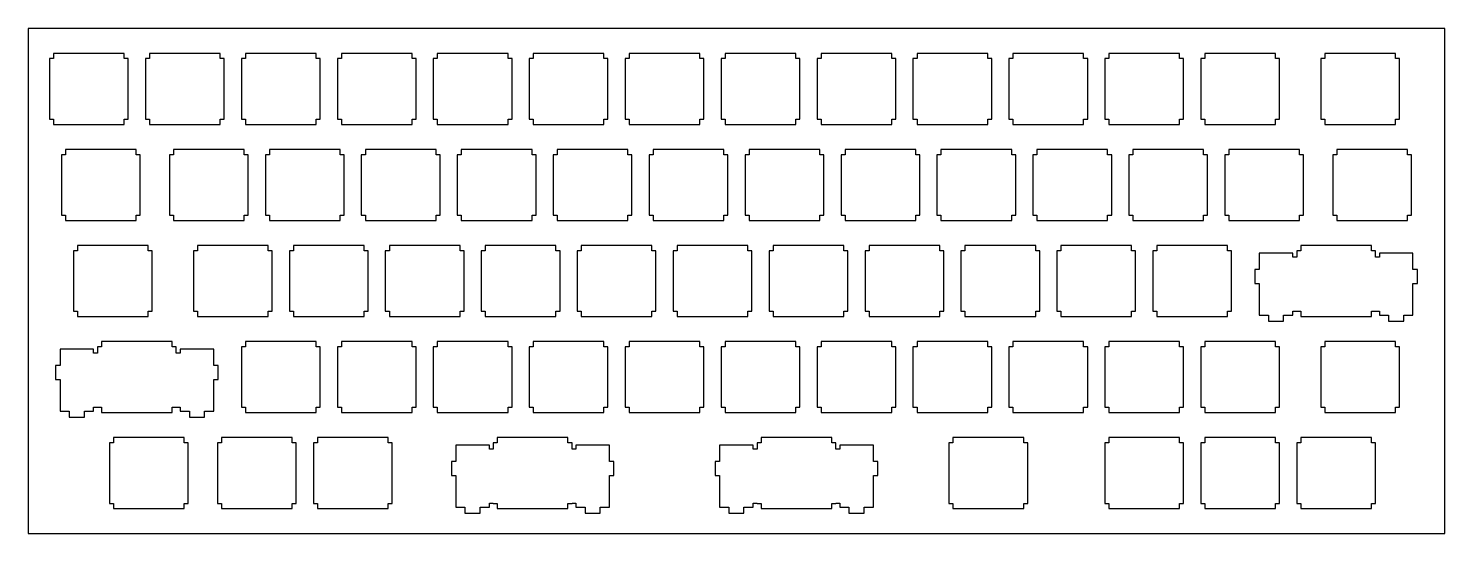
# Model space of a CAD drawing. Header units: millimetres. Extents: x 0 to 280, y 0 to 100.
import ezdxf

# ---------------------------------------------------------------- set-up
doc = ezdxf.new("R2010")
doc.units = ezdxf.units.MM
doc.layers.add('Layer1', color=7, linetype='CONTINUOUS')

msp = doc.modelspace()

# ---------------------------------------------------------------- linework, layer by layer
at = {"layer": 'Layer1'}
for points in [[(0, 0), (280.5, 0), (280.5, 100), (0, 100), (0, 0)], [(19, 82), (19.8, 82), (19.8, 94), (19, 94), (19, 95), (5, 95), (5, 94), (4.2, 94), (4.2, 82), (5, 82), (5, 81), (19, 81), (19, 82)], [(38, 82), (38.8, 82), (38.8, 94), (38, 94), (38, 95), (24, 95), (24, 94), (23.2, 94), (23.2, 82), (24, 82), (24, 81), (38, 81), (38, 82)], [(57, 82), (57.8, 82), (57.8, 94), (57, 94), (57, 95), (43, 95), (43, 94), (42.2, 94), (42.2, 82), (43, 82), (43, 81), (57, 81), (57, 82)], [(76, 82), (76.8, 82), (76.8, 94), (76, 94), (76, 95), (62, 95), (62, 94), (61.2, 94), (61.2, 82), (62, 82), (62, 81), (76, 81), (76, 82)], [(95, 82), (95.8, 82), (95.8, 94), (95, 94), (95, 95), (81, 95), (81, 94), (80.2, 94), (80.2, 82), (81, 82), (81, 81), (95, 81), (95, 82)], [(114, 82), (114.8, 82), (114.8, 94), (114, 94), (114, 95), (100, 95), (100, 94), (99.2, 94), (99.2, 82), (100, 82), (100, 81), (114, 81), (114, 82)], [(133, 82), (133.8, 82), (133.8, 94), (133, 94), (133, 95), (119, 95), (119, 94), (118.2, 94), (118.2, 82), (119, 82), (119, 81), (133, 81), (133, 82)], [(152, 82), (152.8, 82), (152.8, 94), (152, 94), (152, 95), (138, 95), (138, 94), (137.2, 94), (137.2, 82), (138, 82), (138, 81), (152, 81), (152, 82)], [(171, 82), (171.8, 82), (171.8, 94), (171, 94), (171, 95), (157, 95), (157, 94), (156.2, 94), (156.2, 82), (157, 82), (157, 81), (171, 81), (171, 82)], [(190, 82), (190.8, 82), (190.8, 94), (190, 94), (190, 95), (176, 95), (176, 94), (175.2, 94), (175.2, 82), (176, 82), (176, 81), (190, 81), (190, 82)], [(209, 82), (209.8, 82), (209.8, 94), (209, 94), (209, 95), (195, 95), (195, 94), (194.2, 94), (194.2, 82), (195, 82), (195, 81), (209, 81), (209, 82)], [(228, 82), (228.8, 82), (228.8, 94), (228, 94), (228, 95), (214, 95), (214, 94), (213.2, 94), (213.2, 82), (214, 82), (214, 81), (228, 81), (228, 82)], [(247, 82), (247.8, 82), (247.8, 94), (247, 94), (247, 95), (233, 95), (233, 94), (232.2, 94), (232.2, 82), (233, 82), (233, 81), (247, 81), (247, 82)], [(270.75, 82), (271.55, 82), (271.55, 94), (270.75, 94), (270.75, 95), (256.75, 95), (256.75, 94), (255.95, 94), (255.95, 82), (256.75, 82), (256.75, 81), (270.75, 81), (270.75, 82)], [(21.375, 63), (22.175, 63), (22.175, 75), (21.375, 75), (21.375, 76), (7.375, 76), (7.375, 75), (6.575, 75), (6.575, 63), (7.375, 63), (7.375, 62), (21.375, 62), (21.375, 63)], [(42.75, 63), (43.55, 63), (43.55, 75), (42.75, 75), (42.75, 76), (28.75, 76), (28.75, 75), (27.95, 75), (27.95, 63), (28.75, 63), (28.75, 62), (42.75, 62), (42.75, 63)], [(61.75, 63), (62.55, 63), (62.55, 75), (61.75, 75), (61.75, 76), (47.75, 76), (47.75, 75), (46.95, 75), (46.95, 63), (47.75, 63), (47.75, 62), (61.75, 62), (61.75, 63)], [(80.75, 63), (81.55, 63), (81.55, 75), (80.75, 75), (80.75, 76), (66.75, 76), (66.75, 75), (65.95, 75), (65.95, 63), (66.75, 63), (66.75, 62), (80.75, 62), (80.75, 63)], [(99.75, 63), (100.55, 63), (100.55, 75), (99.75, 75), (99.75, 76), (85.75, 76), (85.75, 75), (84.95, 75), (84.95, 63), (85.75, 63), (85.75, 62), (99.75, 62), (99.75, 63)], [(118.75, 63), (119.55, 63), (119.55, 75), (118.75, 75), (118.75, 76), (104.75, 76), (104.75, 75), (103.95, 75), (103.95, 63), (104.75, 63), (104.75, 62), (118.75, 62), (118.75, 63)], [(137.75, 63), (138.55, 63), (138.55, 75), (137.75, 75), (137.75, 76), (123.75, 76), (123.75, 75), (122.95, 75), (122.95, 63), (123.75, 63), (123.75, 62), (137.75, 62), (137.75, 63)], [(156.75, 63), (157.55, 63), (157.55, 75), (156.75, 75), (156.75, 76), (142.75, 76), (142.75, 75), (141.95, 75), (141.95, 63), (142.75, 63), (142.75, 62), (156.75, 62), (156.75, 63)], [(175.75, 63), (176.55, 63), (176.55, 75), (175.75, 75), (175.75, 76), (161.75, 76), (161.75, 75), (160.95, 75), (160.95, 63), (161.75, 63), (161.75, 62), (175.75, 62), (175.75, 63)], [(194.75, 63), (195.55, 63), (195.55, 75), (194.75, 75), (194.75, 76), (180.75, 76), (180.75, 75), (179.95, 75), (179.95, 63), (180.75, 63), (180.75, 62), (194.75, 62), (194.75, 63)], [(213.75, 63), (214.55, 63), (214.55, 75), (213.75, 75), (213.75, 76), (199.75, 76), (199.75, 75), (198.95, 75), (198.95, 63), (199.75, 63), (199.75, 62), (213.75, 62), (213.75, 63)], [(232.75, 63), (233.55, 63), (233.55, 75), (232.75, 75), (232.75, 76), (218.75, 76), (218.75, 75), (217.95, 75), (217.95, 63), (218.75, 63), (218.75, 62), (232.75, 62), (232.75, 63)], [(251.75, 63), (252.55, 63), (252.55, 75), (251.75, 75), (251.75, 76), (237.75, 76), (237.75, 75), (236.95, 75), (236.95, 63), (237.75, 63), (237.75, 62), (251.75, 62), (251.75, 63)], [(273.125, 63), (273.925, 63), (273.925, 75), (273.125, 75), (273.125, 76), (259.125, 76), (259.125, 75), (258.325, 75), (258.325, 63), (259.125, 63), (259.125, 62), (273.125, 62), (273.125, 63)], [(23.75, 44), (24.55, 44), (24.55, 56), (23.75, 56), (23.75, 57), (9.75, 57), (9.75, 56), (8.95, 56), (8.95, 44), (9.75, 44), (9.75, 43), (23.75, 43), (23.75, 44)], [(47.5, 44), (48.3, 44), (48.3, 56), (47.5, 56), (47.5, 57), (33.5, 57), (33.5, 56), (32.7, 56), (32.7, 44), (33.5, 44), (33.5, 43), (47.5, 43), (47.5, 44)], [(66.5, 44), (67.3, 44), (67.3, 56), (66.5, 56), (66.5, 57), (52.5, 57), (52.5, 56), (51.7, 56), (51.7, 44), (52.5, 44), (52.5, 43), (66.5, 43), (66.5, 44)], [(85.5, 44), (86.3, 44), (86.3, 56), (85.5, 56), (85.5, 57), (71.5, 57), (71.5, 56), (70.7, 56), (70.7, 44), (71.5, 44), (71.5, 43), (85.5, 43), (85.5, 44)], [(104.5, 44), (105.3, 44), (105.3, 56), (104.5, 56), (104.5, 57), (90.5, 57), (90.5, 56), (89.7, 56), (89.7, 44), (90.5, 44), (90.5, 43), (104.5, 43), (104.5, 44)], [(123.5, 44), (124.3, 44), (124.3, 56), (123.5, 56), (123.5, 57), (109.5, 57), (109.5, 56), (108.7, 56), (108.7, 44), (109.5, 44), (109.5, 43), (123.5, 43), (123.5, 44)], [(142.5, 44), (143.3, 44), (143.3, 56), (142.5, 56), (142.5, 57), (128.5, 57), (128.5, 56), (127.7, 56), (127.7, 44), (128.5, 44), (128.5, 43), (142.5, 43), (142.5, 44)], [(161.5, 44), (162.3, 44), (162.3, 56), (161.5, 56), (161.5, 57), (147.5, 57), (147.5, 56), (146.7, 56), (146.7, 44), (147.5, 44), (147.5, 43), (161.5, 43), (161.5, 44)], [(180.5, 44), (181.3, 44), (181.3, 56), (180.5, 56), (180.5, 57), (166.5, 57), (166.5, 56), (165.7, 56), (165.7, 44), (166.5, 44), (166.5, 43), (180.5, 43), (180.5, 44)], [(199.5, 44), (200.3, 44), (200.3, 56), (199.5, 56), (199.5, 57), (185.5, 57), (185.5, 56), (184.7, 56), (184.7, 44), (185.5, 44), (185.5, 43), (199.5, 43), (199.5, 44)], [(218.5, 44), (219.3, 44), (219.3, 56), (218.5, 56), (218.5, 57), (204.5, 57), (204.5, 56), (203.7, 56), (203.7, 44), (204.5, 44), (204.5, 43), (218.5, 43), (218.5, 44)], [(237.5, 44), (238.3, 44), (238.3, 56), (237.5, 56), (237.5, 57), (223.5, 57), (223.5, 56), (222.7, 56), (222.7, 44), (223.5, 44), (223.5, 43), (237.5, 43), (237.5, 44)], [(248.6, 43.23), (250.425, 43.23), (250.425, 44.03), (251.2, 44.03), (251.2, 44), (252, 44), (252, 43), (266, 43), (266, 44), (266.8, 44), (266.8, 44.03), (267.575, 44.03), (267.575, 43.23), (269.4, 43.23), (269.4, 42.03), (272.4, 42.03), (272.4, 43.23), (274.225, 43.23), (274.225, 49.5), (275.1, 49.5), (275.1, 52.3), (274.225, 52.3), (274.225, 55.53), (267.575, 55.53), (267.575, 54.73), (266.8, 54.73), (266.8, 56), (266, 56), (266, 57), (252, 57), (252, 56), (251.2, 56), (251.2, 54.73), (250.425, 54.73), (250.425, 55.53), (243.775, 55.53), (243.775, 52.3), (242.9, 52.3), (242.9, 49.5), (243.775, 49.5), (243.775, 43.23), (245.6, 43.23), (245.6, 42.03), (248.6, 42.03), (248.6, 43.23)], [(11.1, 24.23), (12.925, 24.23), (12.925, 25.03), (13.7, 25.03), (13.7, 25), (14.5, 25), (14.5, 24), (28.5, 24), (28.5, 25), (29.3, 25), (29.3, 25.03), (30.075, 25.03), (30.075, 24.23), (31.9, 24.23), (31.9, 23.03), (34.9, 23.03), (34.9, 24.23), (36.725, 24.23), (36.725, 30.5), (37.6, 30.5), (37.6, 33.3), (36.725, 33.3), (36.725, 36.53), (30.075, 36.53), (30.075, 35.73), (29.3, 35.73), (29.3, 37), (28.5, 37), (28.5, 38), (14.5, 38), (14.5, 37), (13.7, 37), (13.7, 35.73), (12.925, 35.73), (12.925, 36.53), (6.275, 36.53), (6.275, 33.3), (5.4, 33.3), (5.4, 30.5), (6.275, 30.5), (6.275, 24.23), (8.1, 24.23), (8.1, 23.03), (11.1, 23.03), (11.1, 24.23)], [(57, 25), (57.8, 25), (57.8, 37), (57, 37), (57, 38), (43, 38), (43, 37), (42.2, 37), (42.2, 25), (43, 25), (43, 24), (57, 24), (57, 25)], [(76, 25), (76.8, 25), (76.8, 37), (76, 37), (76, 38), (62, 38), (62, 37), (61.2, 37), (61.2, 25), (62, 25), (62, 24), (76, 24), (76, 25)], [(95, 25), (95.8, 25), (95.8, 37), (95, 37), (95, 38), (81, 38), (81, 37), (80.2, 37), (80.2, 25), (81, 25), (81, 24), (95, 24), (95, 25)], [(114, 25), (114.8, 25), (114.8, 37), (114, 37), (114, 38), (100, 38), (100, 37), (99.2, 37), (99.2, 25), (100, 25), (100, 24), (114, 24), (114, 25)], [(133, 25), (133.8, 25), (133.8, 37), (133, 37), (133, 38), (119, 38), (119, 37), (118.2, 37), (118.2, 25), (119, 25), (119, 24), (133, 24), (133, 25)], [(152, 25), (152.8, 25), (152.8, 37), (152, 37), (152, 38), (138, 38), (138, 37), (137.2, 37), (137.2, 25), (138, 25), (138, 24), (152, 24), (152, 25)], [(171, 25), (171.8, 25), (171.8, 37), (171, 37), (171, 38), (157, 38), (157, 37), (156.2, 37), (156.2, 25), (157, 25), (157, 24), (171, 24), (171, 25)], [(190, 25), (190.8, 25), (190.8, 37), (190, 37), (190, 38), (176, 38), (176, 37), (175.2, 37), (175.2, 25), (176, 25), (176, 24), (190, 24), (190, 25)], [(209, 25), (209.8, 25), (209.8, 37), (209, 37), (209, 38), (195, 38), (195, 37), (194.2, 37), (194.2, 25), (195, 25), (195, 24), (209, 24), (209, 25)], [(228, 25), (228.8, 25), (228.8, 37), (228, 37), (228, 38), (214, 38), (214, 37), (213.2, 37), (213.2, 25), (214, 25), (214, 24), (228, 24), (228, 25)], [(247, 25), (247.8, 25), (247.8, 37), (247, 37), (247, 38), (233, 38), (233, 37), (232.2, 37), (232.2, 25), (233, 25), (233, 24), (247, 24), (247, 25)], [(270.75, 25), (271.55, 25), (271.55, 37), (270.75, 37), (270.75, 38), (256.75, 38), (256.75, 37), (255.95, 37), (255.95, 25), (256.75, 25), (256.75, 24), (270.75, 24), (270.75, 25)], [(30.875, 6), (31.675, 6), (31.675, 18), (30.875, 18), (30.875, 19), (16.875, 19), (16.875, 18), (16.075, 18), (16.075, 6), (16.875, 6), (16.875, 5), (30.875, 5), (30.875, 6)], [(52.25, 6), (53.05, 6), (53.05, 18), (52.25, 18), (52.25, 19), (38.25, 19), (38.25, 18), (37.45, 18), (37.45, 6), (38.25, 6), (38.25, 5), (52.25, 5), (52.25, 6)], [(71.25, 6), (72.05, 6), (72.05, 18), (71.25, 18), (71.25, 19), (57.25, 19), (57.25, 18), (56.45, 18), (56.45, 6), (57.25, 6), (57.25, 5), (71.25, 5), (71.25, 6)], [(89.475, 5.23), (91.3, 5.23), (91.3, 6.03), (92.075, 6.03), (92.075, 6), (92.875, 6), (92.875, 5), (106.875, 5), (106.875, 6), (107.675, 6), (107.675, 6.03), (108.45, 6.03), (108.45, 5.23), (110.275, 5.23), (110.275, 4.03), (113.275, 4.03), (113.275, 5.23), (115.1, 5.23), (115.1, 11.5), (115.975, 11.5), (115.975, 14.3), (115.1, 14.3), (115.1, 17.53), (108.45, 17.53), (108.45, 16.73), (107.675, 16.73), (107.675, 18), (106.875, 18), (106.875, 19), (92.875, 19), (92.875, 18), (92.075, 18), (92.075, 16.73), (91.3, 16.73), (91.3, 17.53), (84.65, 17.53), (84.65, 14.3), (83.775, 14.3), (83.775, 11.5), (84.65, 11.5), (84.65, 5.23), (86.475, 5.23), (86.475, 4.03), (89.475, 4.03), (89.475, 5.23)], [(141.725, 5.23), (143.55, 5.23), (143.55, 6.03), (144.325, 6.03), (144.325, 6), (145.125, 6), (145.125, 5), (159.125, 5), (159.125, 6), (159.925, 6), (159.925, 6.03), (160.7, 6.03), (160.7, 5.23), (162.525, 5.23), (162.525, 4.03), (165.525, 4.03), (165.525, 5.23), (167.35, 5.23), (167.35, 11.5), (168.225, 11.5), (168.225, 14.3), (167.35, 14.3), (167.35, 17.53), (160.7, 17.53), (160.7, 16.73), (159.925, 16.73), (159.925, 18), (159.125, 18), (159.125, 19), (145.125, 19), (145.125, 18), (144.325, 18), (144.325, 16.73), (143.55, 16.73), (143.55, 17.53), (136.9, 17.53), (136.9, 14.3), (136.025, 14.3), (136.025, 11.5), (136.9, 11.5), (136.9, 5.23), (138.725, 5.23), (138.725, 4.03), (141.725, 4.03), (141.725, 5.23)], [(197.125, 6), (197.925, 6), (197.925, 18), (197.125, 18), (197.125, 19), (183.125, 19), (183.125, 18), (182.325, 18), (182.325, 6), (183.125, 6), (183.125, 5), (197.125, 5), (197.125, 6)], [(228, 6), (228.8, 6), (228.8, 18), (228, 18), (228, 19), (214, 19), (214, 18), (213.2, 18), (213.2, 6), (214, 6), (214, 5), (228, 5), (228, 6)], [(247, 6), (247.8, 6), (247.8, 18), (247, 18), (247, 19), (233, 19), (233, 18), (232.2, 18), (232.2, 6), (233, 6), (233, 5), (247, 5), (247, 6)], [(266, 6), (266.8, 6), (266.8, 18), (266, 18), (266, 19), (252, 19), (252, 18), (251.2, 18), (251.2, 6), (252, 6), (252, 5), (266, 5), (266, 6)]]:
    msp.add_lwpolyline(points, close=True, dxfattribs=at)

doc.saveas('drawing.dxf')
